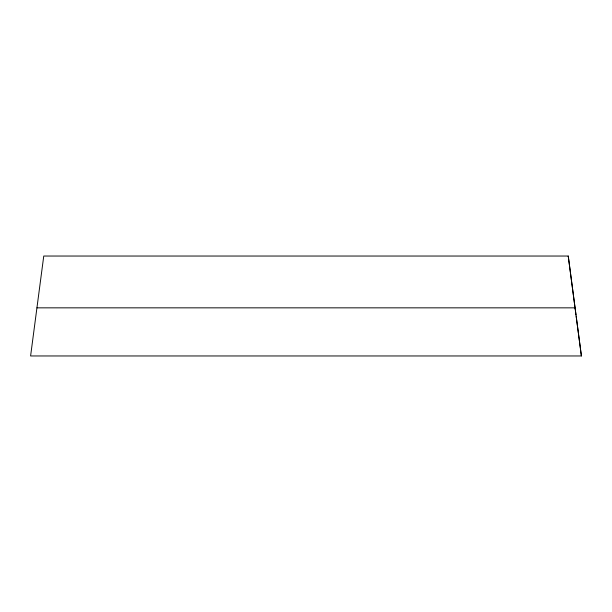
<?xml version="1.0" encoding="UTF-8"?>
<svg xmlns="http://www.w3.org/2000/svg" width="612" height="612" viewBox="0 0 612 612"><rect width="100%" height="100%" fill="white"/><g stroke="black" fill="none" stroke-linecap="round" stroke-linejoin="round"><path stroke-width="0.92" d="M568.242 256.038L43.758 256.038L30.6 355.962L581.4 355.962L568.242 256.038L575.379 310.253M36.934 307.844L575.326 307.844M575.571 311.653L576.007 314.981M576.19 316.366L581.4 355.962"/></g></svg>
